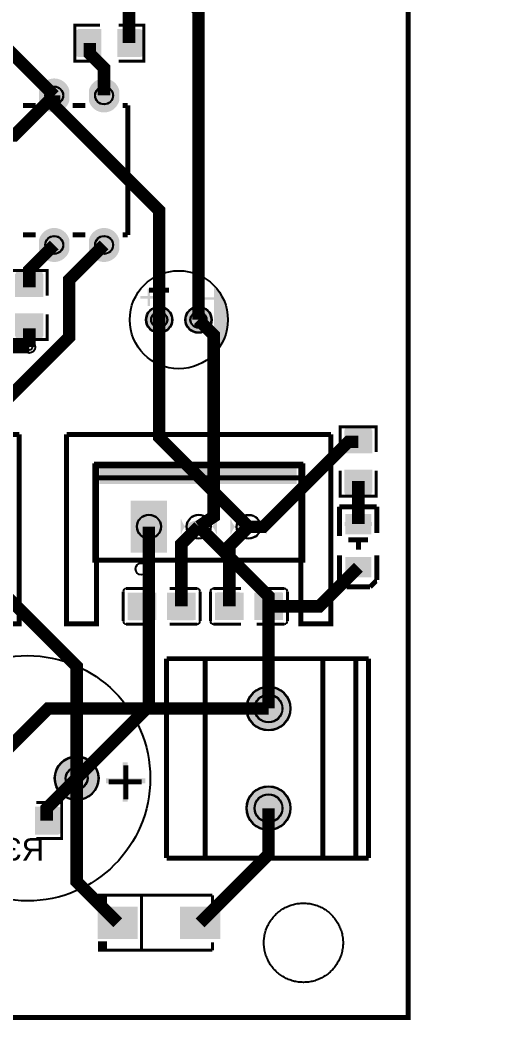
# Model space of a CAD drawing. Extents: x 165 to 5832, y -705 to 3005.
# Drawn here: x 4881 to 5832, y -705 to 1301 of the extents above; entities that cross this region are included whole.
import ezdxf

# ---------------------------------------------------------------- set-up
doc = ezdxf.new("R2010")
doc.units = 9
for name, color, linetype, true_color in [('BoardOutLine', 7, 'Continuous', 0xff00ff), ('BottomLayer', 7, 'Continuous', 0x0000ff), ('BottomPasteMaskLayer', 7, 'Continuous', 0x800000), ('BottomSilkLayer', 7, 'Continuous', 0x66cc33), ('BottomSolderMaskLayer', 7, 'Continuous', 0xaa00ff), ('Document', 7, 'Continuous', 0xffffff), ('Hole', 7, 'Continuous', 0x222222), ('Multi-Layer', 7, 'Continuous', 0xc0c0c0), ('TopLayer', 7, 'Continuous', 0xff0000), ('TopPasteMaskLayer', 7, 'Continuous', 0x808080), ('TopSilkLayer', 7, 'Continuous', 0xffcc00), ('TopSolderMaskLayer', 7, 'Continuous', 0x800080)]:
    doc.layers.add(name, color=color, linetype=linetype, true_color=true_color)
doc.styles.get("Standard").update_dxf_attribs({"font": 'arial.ttf'})

msp = doc.modelspace()

# ---------------------------------------------------------------- hatches: boundary and pattern name
at = {"layer": 'BottomLayer'}
msp.add_hatch(color=256, dxfattribs=at).paths.add_polyline_path([(4912.707999999999, -332.10599999999977), (4912.707999999999, -277.89400000000023), (4957.295999999995, -277.89400000000023), (4957.295999999995, -332.10599999999977)])
at = {"layer": 'BottomPasteMaskLayer'}
msp.add_hatch(color=256, dxfattribs=at).paths.add_polyline_path([(4962.560000000005, -330.1970000000001), (4962.560000000005, -279.80399999999645), (4960.591, -277.8349999999991), (4915.315000000002, -277.8349999999991), (4913.347000000002, -279.80399999999645), (4913.149000000005, -295.9470000000001), (4930.8659999999945, -295.9470000000001), (4930.8659999999945, -313.66300000000047), (4913.542999999998, -313.66300000000047), (4913.347000000002, -330.1970000000001), (4915.315000000002, -332.1660000000047), (4960.591, -332.1660000000047)])
at = {"layer": 'BottomSolderMaskLayer'}
for points in [[(4980.5275, 1139.8241666666618, -0.7853981633974483), (4919.4725, 1139.8241666666618), (4919.4725, 1160.1758333333382, -0.7853981633974483), (4980.5275, 1160.1758333333382)], [(5080.5275, 1139.8241666666618, -0.7853981633974483), (5019.4725, 1139.8241666666618), (5019.4725, 1160.1758333333382, -0.7853981633974483), (5080.5275, 1160.1758333333382)], [(4980.5275, 839.8241666666618, -0.7853981633974483), (4919.4725, 839.8241666666618), (4919.4725, 860.1758333333382, -0.7853981633974483), (4980.5275, 860.1758333333382)], [(5080.5275, 839.8241666666618, -0.7853981633974483), (5019.4725, 839.8241666666618), (5019.4725, 860.1758333333382, -0.7853981633974483), (5080.5275, 860.1758333333382)], [(5134.039500000004, 700, 1), (5187.220500000005, 700, 1)], [(5212.779499999995, 700, 1), (5265.960499999996, 700, 1)], [(5103.5669999999955, 337.18099999999686), (5176.4330000000045, 337.18099999999686), (5176.4330000000045, 232.81900000000314), (5103.5669999999955, 232.81900000000314)], [(5276.433, 301.0556923076947, -0.7853981633974483), (5203.567, 301.0556923076947), (5203.567, 268.9443076923053, -0.7853981633974483), (5276.433, 268.9443076923053)], [(5376.443000000002, 300.665692307688, -0.7853981633974483), (5303.577000000002, 300.665692307688), (5303.577000000002, 268.5543076923059, -0.7853981633974483), (5376.443000000002, 268.5543076923059)], [(5335.693, -80, 1), (5424.307, -80, 1)], [(4950.7085, -220, 1), (5039.2915, -220, 1)], [(5335.693, -280, 1), (5424.307, -280, 1)], [(4911.708089710235, -333.1059815542394), (4911.708089710235, -276.8940184457606), (4958.296089710231, -276.8940184457606), (4958.296089710231, -333.1059815542394)]]:
    msp.add_hatch(color=256, dxfattribs=at).paths.add_polyline_path(points)
at = {"layer": 'Document'}
for points in [[(5137.498999999996, 727.5), (5137.498999999996, 762.5), (5142.498999999996, 762.5), (5142.5, 727.5)], [(5122.498999999996, 747.5), (5157.498999999996, 747.5), (5157.498999999996, 742.5), (5122.498999999996, 742.5)], [(5240, 745), (5275, 745), (5275, 740), (5240, 740)], [(5040.790999999997, 403.3090000000011), (5040.790999999997, 370.23799999999756), (5436.459000000003, 370.23799999999756), (5436.459000000003, 403.3090000000011)], [(5563.741000000002, 271.6820000000007), (5563.741000000002, 311.05199999999604), (5557.835999999996, 311.05199999999604), (5557.835999999996, 271.6820000000007)], [(5532.474000000002, 286.0659999999989), (5532.474000000002, 293.93999999999505), (5587.592000000004, 293.93999999999505), (5587.592000000004, 286.0659999999989)], [(5560.031999999999, 183.7039999999979), (5560.031999999999, 223.07400000000052), (5554.127, 223.07400000000052), (5554.127, 183.7039999999979)], [(5097.053999999996, -188.05999999999767), (5097.053999999996, -266.79999999999563), (5087.210999999996, -266.79999999999563), (5087.210999999996, -188.05999999999767)], [(5132.799999999996, -229.84300000000076), (5054.059999999998, -229.84300000000076), (5054.059999999998, -220), (5132.799999999996, -220)], [(5244.769, -536.0829999999987), (5244.769, -483.9170000000013), (5236.944000000003, -483.9170000000013), (5236.944000000003, -536.0829999999987)], [(5063.493999999999, -513.9119999999966), (5063.493999999999, -506.0880000000034), (5094.792999999998, -506.0880000000034), (5094.792999999998, -513.9119999999966)], [(5256.506000000001, -513.9119999999966), (5256.506000000001, -506.0880000000034), (5225.207000000002, -506.0880000000034), (5225.207000000002, -513.9119999999966)]]:
    msp.add_hatch(color=256, dxfattribs=at).paths.add_polyline_path(points)
at = {"layer": 'Multi-Layer'}
for points in [[(4979.5275, 1140.157499999994, -0.7853981633974483), (4920.4725, 1140.157499999994), (4920.4725, 1159.842500000006, -0.7853981633974483), (4979.5275, 1159.842500000006)], [(5079.5275, 1140.157499999994, -0.7853981633974483), (5020.4725, 1140.157499999994), (5020.4725, 1159.842500000006, -0.7853981633974483), (5079.5275, 1159.842500000006)], [(4979.5275, 840.1574999999939, -0.7853981633974483), (4920.4725, 840.1574999999939), (4920.4725, 859.8425000000061, -0.7853981633974483), (4979.5275, 859.8425000000061)], [(5079.5275, 840.1574999999939, -0.7853981633974483), (5020.4725, 840.1574999999939), (5020.4725, 859.8425000000061, -0.7853981633974483), (5079.5275, 859.8425000000061)], [(5135.039500000004, 700, 1), (5186.220500000005, 700, 1)], [(5213.779499999995, 700, 1), (5264.960499999996, 700, 1)], [(5104.5669999999955, 336.18100000000413), (5175.4330000000045, 336.18100000000413), (5175.4330000000045, 233.81899999999587), (5104.5669999999955, 233.81899999999587)], [(5275.433, 300.7479999999996, -0.7853981633974483), (5204.567, 300.7479999999996), (5204.567, 269.2520000000004, -0.7853981633974483), (5275.433, 269.2520000000004)], [(5375.443000000002, 300.3579999999929, -0.7853981633974483), (5304.577000000002, 300.3579999999929), (5304.577000000002, 268.862000000001, -0.7853981633974483), (5375.443000000002, 268.862000000001)], [(5336.693, -80, 1), (5423.307, -80, 1)], [(4951.693, -220, 1), (5038.307, -220, 1)], [(5336.693, -280, 1), (5423.307, -280, 1)]]:
    msp.add_hatch(color=256, dxfattribs=at).paths.add_polyline_path(points)
at = {"layer": 'TopLayer'}
for points in [[(5043.551999999996, 1227.8940000000002), (5043.551999999996, 1282.1059999999998), (4998.963999999993, 1282.1059999999998), (4998.963999999993, 1227.8940000000002)], [(5077.707999999999, 1227.8940000000002), (5077.707999999999, 1282.1059999999998), (5122.295999999995, 1282.1059999999998), (5122.295999999995, 1227.8940000000002)], [(4927.106, 746.4480000000003), (4872.894, 746.4480000000003), (4872.894, 791.0360000000001), (4927.106, 791.0360000000001)], [(4927.106, 712.2920000000013), (4872.894, 712.2920000000013), (4872.894, 667.7039999999979), (4927.106, 667.7039999999979)], [(5587.106, 432.7079999999987), (5532.894, 432.7079999999987), (5532.894, 477.2960000000021), (5587.106, 477.2960000000021)], [(5587.106, 398.55199999999604), (5532.894, 398.55199999999604), (5532.894, 353.96399999999994), (5587.106, 353.96399999999994)], [(5584.633999999998, 309.6889999999985), (5584.633999999998, 270.31900000000314), (5535.421999999999, 270.31900000000314), (5535.421999999999, 309.6889999999985)], [(5584.633999999998, 223.06900000000314), (5584.633999999998, 183.69900000000052), (5535.421999999999, 183.69900000000052), (5535.421999999999, 223.06900000000314)], [(5154.014999999999, 151.5749999999971), (5154.014999999999, 98.42500000000291), (5098.502999999997, 98.42500000000291), (5098.502999999997, 151.5749999999971)], [(5177.245000000003, 151.5749999999971), (5177.245000000003, 98.42500000000291), (5232.756999999998, 98.42500000000291), (5232.756999999998, 151.5749999999971)], [(5329.014999999999, 98.42500000000291), (5329.014999999999, 151.5749999999971), (5273.502999999997, 151.5749999999971), (5273.502999999997, 98.42500000000291)], [(5352.245000000003, 98.42500000000291), (5352.245000000003, 151.5749999999971), (5407.756999999998, 151.5749999999971), (5407.756999999998, 98.42500000000291)], [(5116.692999999999, -541.359000000004), (5037.952999999994, -541.359000000004), (5037.952999999994, -478.6419999999998), (5116.692999999999, -478.6419999999998)], [(5282.047000000006, -541.359000000004), (5203.307000000001, -541.359000000004), (5203.307000000001, -478.6419999999998), (5282.047000000006, -478.6419999999998)]]:
    msp.add_hatch(color=256, dxfattribs=at).paths.add_polyline_path(points)
at = {"layer": 'TopPasteMaskLayer'}
for points in [[(4993.699999999997, 1229.8029999999999), (4993.699999999997, 1280.196), (4995.668999999994, 1282.1650000000009), (5040.945, 1282.1650000000009), (5042.9130000000005, 1280.196), (5043.110999999997, 1264.0529999999999), (5025.394, 1264.0529999999999), (5025.394, 1246.3369999999995), (5042.717000000004, 1246.3369999999995), (5042.9130000000005, 1229.8029999999999), (5040.945, 1227.833999999999), (4995.668999999994, 1227.833999999999)], [(5078.346000000005, 1229.8029999999999), (5078.347000000002, 1246.3369999999995), (5095.8659999999945, 1246.3369999999995), (5095.8659999999945, 1264.0529999999999), (5078.544000000002, 1264.0529999999999), (5078.346000000005, 1280.196), (5080.315000000002, 1282.1650000000009), (5125.590000000004, 1282.1650000000009), (5127.559000000001, 1280.196), (5127.559000000001, 1229.8029999999999), (5125.590000000004, 1227.833999999999), (5080.315000000002, 1227.833999999999)], [(4925.197, 747.0859999999993), (4908.6630000000005, 747.0869999999995), (4908.6630000000005, 764.6059999999998), (4890.947, 764.6059999999998), (4890.947, 747.2839999999997), (4874.804000000004, 747.0859999999993), (4872.834999999992, 749.0550000000003), (4872.834999999992, 794.3300000000017), (4874.804000000004, 796.2989999999991), (4925.197, 796.2989999999991), (4927.165999999997, 794.3300000000017), (4927.165999999997, 749.0550000000003)], [(4925.197, 662.4400000000023), (4874.804000000004, 662.4400000000023), (4872.834999999992, 664.4089999999997), (4872.834999999992, 709.6849999999977), (4874.804000000004, 711.6530000000021), (4890.947, 711.8510000000024), (4890.947, 694.1339999999982), (4908.6630000000005, 694.1339999999982), (4908.6630000000005, 711.4570000000022), (4925.197, 711.6530000000021), (4927.165999999997, 709.6849999999977), (4927.165999999997, 664.4089999999997)], [(5585.197, 433.346000000005), (5568.6630000000005, 433.3470000000016), (5568.6630000000005, 450.8660000000018), (5550.947, 450.8660000000018), (5550.947, 433.5440000000017), (5534.804000000004, 433.346000000005), (5532.834999999992, 435.3150000000023), (5532.834999999992, 480.5900000000038), (5534.804000000004, 482.5590000000011), (5585.197, 482.5590000000011), (5587.165999999997, 480.5900000000038), (5587.165999999997, 435.3150000000023)], [(5585.197, 348.6999999999971), (5534.804000000004, 348.6999999999971), (5532.834999999992, 350.6689999999944), (5532.834999999992, 395.9449999999997), (5534.804000000004, 397.91300000000047), (5550.947, 398.11099999999715), (5550.947, 380.39400000000023), (5568.6630000000005, 380.39400000000023), (5568.6630000000005, 397.7169999999969), (5585.197, 397.91300000000047), (5587.165999999997, 395.9449999999997), (5587.165999999997, 350.6689999999944)], [(5584.633999999998, 309.6889999999985), (5584.633999999998, 270.31900000000314), (5535.421999999999, 270.31900000000314), (5535.421999999999, 309.6889999999985)], [(5584.633999999998, 223.06900000000314), (5584.633999999998, 183.69900000000052), (5535.421999999999, 183.69900000000052), (5535.421999999999, 223.06900000000314)], [(5146.93, 149.4079999999958), (5146.929000000004, 132.87400000000343), (5129.409999999996, 132.87400000000343), (5129.409999999996, 115.15800000000309), (5146.732000000004, 115.15800000000309), (5146.93, 99.01499999999942), (5144.961000000003, 97.0460000000021), (5099.6860000000015, 97.0460000000021), (5097.717000000004, 99.01499999999942), (5097.717000000004, 149.4079999999958), (5099.6860000000015, 151.3770000000004), (5144.961000000003, 151.3770000000004)], [(5231.575999999994, 149.4079999999958), (5231.575999999994, 99.01499999999942), (5229.606999999996, 97.0460000000021), (5184.331000000006, 97.0460000000021), (5182.362999999998, 99.01499999999942), (5182.165000000008, 115.15800000000309), (5199.881999999998, 115.15800000000309), (5199.881999999998, 132.87400000000343), (5182.559000000001, 132.87400000000343), (5182.362999999998, 149.4079999999958), (5184.331000000006, 151.3770000000004), (5229.606999999996, 151.3770000000004)], [(5274.683999999994, 100.59200000000419), (5274.683999999994, 150.98500000000058), (5276.652999999998, 152.9539999999979), (5321.929000000004, 152.9539999999979), (5323.896999999997, 150.98500000000058), (5324.095000000001, 134.84199999999691), (5306.378000000004, 134.84199999999691), (5306.378000000004, 117.12599999999657), (5323.701000000001, 117.12599999999657), (5323.896999999997, 100.59200000000419), (5321.929000000004, 98.62299999999959), (5276.652999999998, 98.62299999999959)], [(5359.330000000002, 100.59200000000419), (5359.331000000006, 117.12599999999657), (5376.850000000006, 117.12599999999657), (5376.850000000006, 134.84199999999691), (5359.527999999998, 134.84199999999691), (5359.330000000002, 150.98500000000058), (5361.298999999999, 152.9539999999979), (5406.5740000000005, 152.9539999999979), (5408.542999999998, 150.98500000000058), (5408.542999999998, 100.59200000000419), (5406.5740000000005, 98.62299999999959), (5361.298999999999, 98.62299999999959)], [(5116.692999999999, -541.359000000004), (5037.952999999994, -541.359000000004), (5037.952999999994, -478.6419999999998), (5116.692999999999, -478.6419999999998)], [(5282.047000000006, -541.359000000004), (5203.307000000001, -541.359000000004), (5203.307000000001, -478.6419999999998), (5282.047000000006, -478.6419999999998)]]:
    msp.add_hatch(color=256, dxfattribs=at).paths.add_polyline_path(points)
at = {"layer": 'TopSilkLayer'}
for points in [[(5270.630000000005, 765), (5272.547489725948, 763.1122213476738), (5274.407623420855, 761.1679019998373), (5276.20873463645, 759.1687838246471), (5277.949209801227, 757.1166577831755), (5279.627489666062, 755.0133623249567), (5281.242070701082, 752.8607817409465), (5282.79150644262, 750.660844475442), (5284.27440878909, 748.4155213984377), (5285.689449244535, 746.1268240399513), (5287.03536010885, 743.7968027879833), (5288.310935613394, 741.4275450515779), (5289.515033001262, 739.0211733907927), (5290.646573551065, 736.579843615149), (5291.704543543296, 734.10574285228), (5292.687995168519, 731.6010875885477), (5293.596047376472, 729.06812168334), (5294.427886665377, 726.5091143588652), (5295.182767810795, 723.9263581671948), (5295.860014533144, 721.3221669364393), (5296.459020103655, 718.6988736978165), (5296.979247887895, 716.0588285955891), (5297.420231826502, 713.4043967815851), (5297.781576852765, 710.7379562963542), (5298.0629592464975, 708.0618959386993), (5298.264126924114, 705.3786131256529), (5298.384899664394, 702.6905117446622), (5298.425169270013, 700), (5298.384899664394, 697.3094882553378), (5298.264126924114, 694.6213868743471), (5298.0629592464975, 691.9381040613007), (5297.781576852765, 689.2620437036458), (5297.420231826502, 686.5956032184149), (5296.979247887895, 683.9411714044109), (5296.459020103655, 681.3011263021835), (5295.860014533144, 678.6778330635607), (5295.182767810795, 676.0736418328052), (5294.427886665377, 673.4908856411348), (5293.596047376472, 670.93187831666), (5292.687995168519, 668.3989124114523), (5291.704543543296, 665.89425714772), (5290.646573551065, 663.420156384851), (5289.515033001262, 660.9788266092073), (5288.310935613394, 658.5724549484221), (5287.03536010885, 656.2031972120167), (5285.689449244535, 653.8731759600487), (5284.27440878909, 651.5844786015623), (5282.79150644262, 649.339155524558), (5281.242070701082, 647.1392182590535), (5279.627489666062, 644.9866376750433), (5277.949209801227, 642.8833422168245), (5276.20873463645, 640.8312161753529), (5274.407623420855, 638.8320980001627), (5272.547489725948, 636.8877786523262), (5270.630000000005, 635)], [(5055.668999999994, -451.8349999999991), (5055.668999999994, -472.6419999999998), (5037.668999999994, -472.6419999999998), (5037.668999999994, -451.8349999999991)], [(5055.668999999994, -568.1650000000009), (5055.668999999994, -547.3580000000002), (5037.668999999994, -547.3580000000002), (5037.668999999994, -568.1650000000009)]]:
    msp.add_hatch(color=256, dxfattribs=at).paths.add_polyline_path(points)
at = {"layer": 'TopSolderMaskLayer'}
for points in [[(5044.551910289767, 1226.8940184457606), (5044.551910289767, 1283.1059815542394), (4997.963910289764, 1283.1059815542394), (4997.963910289764, 1226.8940184457606)], [(5076.708089710235, 1226.8940184457606), (5076.708089710235, 1283.1059815542394), (5123.296089710231, 1283.1059815542394), (5123.296089710231, 1226.8940184457606)], [(4980.5275, 1139.8241666666618, -0.7853981633974483), (4919.4725, 1139.8241666666618), (4919.4725, 1160.1758333333382, -0.7853981633974483), (4980.5275, 1160.1758333333382)], [(5080.5275, 1139.8241666666618, -0.7853981633974483), (5019.4725, 1139.8241666666618), (5019.4725, 1160.1758333333382, -0.7853981633974483), (5080.5275, 1160.1758333333382)], [(4980.5275, 839.8241666666618, -0.7853981633974483), (4919.4725, 839.8241666666618), (4919.4725, 860.1758333333382, -0.7853981633974483), (4980.5275, 860.1758333333382)], [(5080.5275, 839.8241666666618, -0.7853981633974483), (5019.4725, 839.8241666666618), (5019.4725, 860.1758333333382, -0.7853981633974483), (5080.5275, 860.1758333333382)], [(4928.321842827674, 745.6256142253696), (4871.678157172326, 745.6256142253696), (4871.678157172326, 791.85853334071), (4928.321842827674, 791.85853334071)], [(5134.039500000004, 700, 1), (5187.220500000005, 700, 1)], [(5212.779499999995, 700, 1), (5265.960499999996, 700, 1)], [(4928.321842827674, 713.1143857746356), (4871.678157172326, 713.1143857746356), (4871.678157172326, 666.881466659288), (4928.321842827674, 666.881466659288)], [(5588.321842827674, 431.8856142253644), (5531.678157172326, 431.8856142253644), (5531.678157172326, 478.118533340712), (5588.321842827674, 478.118533340712)], [(5588.321842827674, 399.37438577463035), (5531.678157172326, 399.37438577463035), (5531.678157172326, 353.14146665929), (5588.321842827674, 353.14146665929)], [(5103.5669999999955, 337.18099999999686), (5176.4330000000045, 337.18099999999686), (5176.4330000000045, 232.81900000000314), (5103.5669999999955, 232.81900000000314)], [(5276.433, 301.0556923076947, -0.7853981633974483), (5203.567, 301.0556923076947), (5203.567, 268.9443076923053, -0.7853981633974483), (5276.433, 268.9443076923053)], [(5585.883885699768, 310.4891544307393), (5585.883885699768, 269.51917068660987), (5534.171911099824, 269.51917068660987), (5534.171911099824, 310.4891544307393)], [(5376.443000000002, 300.665692307688, -0.7853981633974483), (5303.577000000002, 300.665692307688), (5303.577000000002, 268.5543076923059, -0.7853981633974483), (5376.443000000002, 268.5543076923059)], [(5585.883885699768, 223.86915443073667), (5585.883885699768, 182.89917068660725), (5534.171911099824, 182.89917068660725), (5534.171911099824, 223.86915443073667)], [(5155.0149639717565, 152.5749999999971), (5155.0149639717565, 97.42500000000291), (5097.502963971754, 97.42500000000291), (5097.502963971754, 152.5749999999971)], [(5176.245036028253, 152.5749999999971), (5176.245036028253, 97.42500000000291), (5233.757036028248, 97.42500000000291), (5233.757036028248, 152.5749999999971)], [(5330.0149639717565, 97.42500000000291), (5330.0149639717565, 152.5749999999971), (5272.502963971754, 152.5749999999971), (5272.502963971754, 97.42500000000291)], [(5351.245036028253, 97.42500000000291), (5351.245036028253, 152.5749999999971), (5408.757036028248, 152.5749999999971), (5408.757036028248, 97.42500000000291)], [(5335.693, -80, 1), (5424.307, -80, 1)], [(4950.7085, -220, 1), (5039.2915, -220, 1)], [(5335.693, -280, 1), (5424.307, -280, 1)], [(5117.69307620015, -542.3590159446467), (5036.953076200152, -542.3590159446467), (5036.953076200152, -477.6420159446425), (5117.69307620015, -477.6420159446425)], [(5283.046923799848, -542.3590159446467), (5202.30692379985, -542.3590159446467), (5202.30692379985, -477.6420159446425), (5283.046923799848, -477.6420159446425)]]:
    msp.add_hatch(color=256, dxfattribs=at).paths.add_polyline_path(points)

# ---------------------------------------------------------------- linework, layer by layer
at = {"layer": 'BoardOutLine', "const_width": 10}
msp.add_lwpolyline([(170, 2687.0999999999985), (170, 2995), (5660, 2995), (5660, -700), (170, -700), (170, 2687.0999999999985)], close=True, dxfattribs=at)
at = {"layer": 'BottomLayer', "const_width": 25}
for points in [[(5239.399999999994, 700), (5239.399999999994, 1320.5999999999985), (5150, 1410), (990, 1410), (935, 1355)], [(5240, 285), (5240, 285), (5270, 305), (5270, 669.4000000000015), (5239.399999999994, 700)], [(4300, 640), (4305, 645), (4900, 645)], [(5240, 285), (5380, 145), (5380, -80)], [(5380, -80), (4938.149999999994, -80), (4798.149999999994, -220)], [(4995, -220), (4935, -280), (4935, -305)]]:
    msp.add_lwpolyline(points, dxfattribs=at)
at = {"layer": 'BottomSilkLayer', "const_width": 6}
msp.add_lwpolyline([(4914.377999999997, -341.10599999999977), (4964.966, -341.10599999999977), (4964.966, -268.89400000000023), (4914.377999999997, -268.89400000000023)], dxfattribs=at)
at = {"layer": 'BottomSolderMaskLayer'}
for centre, radius in [((4950, 1150), 18.1670127000254), ((5050, 1150), 18.1670127000254), ((4950, 850), 18.1670127000254), ((5050, 850), 18.1670127000254), ((5160.630000000005, 700), 26.590500000000002), ((5239.369999999995, 700), 26.590500000000002), ((5160.630000000005, 700), 16.363384615384614), ((5239.369999999995, 700), 16.363384615384614), ((5140, 285), 24.288666666666668), ((5240, 285), 24.288666666666668), ((5340, 284.60599999999977), 24.288666666666668), ((5380, -80), 44.307), ((5380, -80.00500000000466), 28.195363636363634), ((4995, -220), 44.2915), ((4995, -220.00500000000466), 22.14626136652273), ((5380, -280), 44.307), ((5380, -280.00500000000466), 28.195363636363634)]:
    msp.add_circle(centre, radius, dxfattribs=at)
at = {"layer": 'Document'}
msp.add_circle((5125, 200), 11.81, dxfattribs=at)
at = {"layer": 'Hole'}
msp.add_circle((4900, 645), 6, dxfattribs=at)
at = {"layer": 'Multi-Layer'}
msp.add_lwpolyline([(5370.568999999996, -550), (5370.60980984717, -547.4541431934776), (5370.732197453835, -544.9109024269346), (5370.936037058447, -542.3728910521531), (5371.221119202019, -539.8427170474024), (5371.5871509433855, -537.3229803374998), (5372.033756160199, -534.8162701222536), (5372.5604759353955, -532.3251622158496), (5373.166769028801, -529.8522164000678), (5373.852012433286, -527.3999737938939), (5374.615502014938, -524.970954242388), (5375.456453236584, -522.5676537273175), (5376.374001964003, -520.192541802433), (5377.367205353847, -517.8480590557883), (5378.435042822501, -515.5366146018932), (5379.576417094788, -513.2605836061703), (5380.7901553314805, -511.0223048443295), (5382.0750103344835, -508.8240782990906), (5383.4296618284425, -506.6681627968428), (5384.852717817354, -504.55677368649776), (5386.342716015024, -502.4920805630827), (5387.898125347565, -500.4762050383579), (5389.517347526737, -498.5112185606995), (5391.198718692307, -496.5991402865475), (5392.940511121735, -494.7419350055643), (5394.740935005568, -492.9415111217386), (5396.598140286544, -491.1997186923036), (5398.510218560696, -489.5183475267404), (5400.475205038354, -487.8991253475615), (5402.491080563079, -486.3437160150279), (5404.555773686487, -484.85371781736467), (5406.667162796839, -483.43066182843904), (5408.823078299094, -482.07601033448736), (5411.021304844326, -480.79115533147706), (5413.259583606166, -479.5774170947916), (5415.535614601889, -478.4360428225118), (5417.8470590557845, -477.3682053538505), (5420.191541802422, -476.37500196399924), (5422.566653727306, -475.45745323658775), (5424.969954242377, -474.61650201494194), (5427.398973793897, -473.8530124332974), (5429.851216400064, -473.1677690288125), (5432.324162215846, -472.5614759353921), (5434.8152701222425, -472.0347561601957), (5437.321980337496, -471.58815094338934), (5439.841717047391, -471.22211920201516), (5442.371891052157, -470.9370370584438), (5444.9099024269235, -470.73319745383924), (5447.453143193481, -470.6108098471741), (5449.998999999996, -470.5699999999997), (5452.5448568065185, -470.6108098471741), (5455.0880975730615, -470.73319745383924), (5457.626108947843, -470.9370370584438), (5460.156282952594, -471.22211920201516), (5462.676019662496, -471.58815094338934), (5465.18272987775, -472.0347561601957), (5467.673837784154, -472.5614759353921), (5470.146783599928, -473.1677690288125), (5472.599026206095, -473.8530124332974), (5475.0280457576155, -474.61650201494194), (5477.431346272679, -475.45745323658775), (5479.806458197563, -476.37500196399924), (5482.150940944208, -477.3682053538505), (5484.46238539811, -478.4360428225118), (5486.738416393826, -479.5774170947916), (5488.976695155667, -480.79115533147706), (5491.1749217009055, -482.0760103344801), (5493.330837203146, -483.43066182843904), (5495.442226313498, -484.85371781736467), (5497.506919436921, -486.3437160150279), (5499.522794961638, -487.8991253475615), (5501.487781439297, -489.5183475267404), (5503.399859713456, -491.1997186923036), (5505.257064994432, -492.9415111217386), (5507.057488878265, -494.7419350055643), (5508.799281307693, -496.5991402865475), (5510.480652473263, -498.5112185606995), (5512.099874652427, -500.4762050383579), (5513.6552839849755, -502.4920805630827), (5515.145282182639, -504.55677368649776), (5516.568338171557, -506.6681627968428), (5517.922989665516, -508.8240782990906), (5519.207844668519, -511.0223048443295), (5520.421582905212, -513.2605836061703), (5521.562957177484, -515.5366146018932), (5522.630794646146, -517.8480590557883), (5523.62399803599, -520.192541802433), (5524.541546763416, -522.5676537273175), (5525.382497985054, -524.9709542423807), (5526.145987566706, -527.3999737938939), (5526.831230971191, -529.8522164000678), (5527.437524064597, -532.3251622158496), (5527.9642438398005, -534.8162701222536), (5528.410849056607, -537.3229803374998), (5528.776880797974, -539.8427170474024), (5529.061962941552, -542.3728910521531), (5529.265802546157, -544.9109024269346), (5529.388190152822, -547.4541431934776), (5529.429000000004, -550), (5529.388190152822, -552.5458568065224), (5529.265802546157, -555.0890975730654), (5529.061962941552, -557.6271089478469), (5528.776880797974, -560.1572829525976), (5528.410849056607, -562.6770196625002), (5527.9642438398005, -565.1837298777464), (5527.437524064597, -567.6748377841504), (5526.831230971191, -570.1477835999322), (5526.145987566706, -572.6000262061061), (5525.382497985054, -575.029045757612), (5524.541546763416, -577.4323462726825), (5523.62399803599, -579.807458197567), (5522.630794646146, -582.1519409442117), (5521.562957177492, -584.4633853981068), (5520.421582905212, -586.7394163938297), (5519.207844668519, -588.9776951556705), (5517.922989665516, -591.1759217009094), (5516.568338171557, -593.3318372031572), (5515.145282182639, -595.4432263135022), (5513.6552839849755, -597.5079194369173), (5512.099874652427, -599.5237949616421), (5510.480652473263, -601.4887814393005), (5508.799281307693, -603.4008597134525), (5507.057488878265, -605.2580649944357), (5505.257064994432, -607.0584888782614), (5503.399859713456, -608.8002813076964), (5501.487781439297, -610.4816524732596), (5499.522794961638, -612.1008746524385), (5497.506919436921, -613.6562839849721), (5495.442226313506, -615.1462821826353), (5493.330837203161, -616.569338171561), (5491.1749217009055, -617.9239896655126), (5488.976695155667, -619.2088446685229), (5486.738416393826, -620.4225829052084), (5484.46238539811, -621.5639571774882), (5482.150940944208, -622.6317946461495), (5479.806458197563, -623.6249980360008), (5477.431346272679, -624.5425467634122), (5475.0280457576155, -625.383497985058), (5472.599026206095, -626.1469875667026), (5470.146783599928, -626.8322309711875), (5467.673837784154, -627.4385240646079), (5465.18272987775, -627.9652438398043), (5462.676019662504, -628.4118490566107), (5460.156282952601, -628.7778807979848), (5457.626108947843, -629.0629629415562), (5455.0880975730615, -629.2668025461608), (5452.5448568065185, -629.3891901528259), (5449.998999999996, -629.4300000000003), (5447.453143193481, -629.3891901528259), (5444.9099024269235, -629.2668025461608), (5442.371891052157, -629.0629629415562), (5439.841717047391, -628.7778807979848), (5437.321980337496, -628.4118490566107), (5434.8152701222425, -627.9652438398043), (5432.324162215846, -627.4385240646079), (5429.851216400064, -626.8322309711875), (5427.398973793897, -626.1469875667026), (5424.969954242377, -625.383497985058), (5422.566653727306, -624.5425467634122), (5420.191541802429, -623.6249980360008), (5417.8470590557845, -622.6317946461495), (5415.535614601889, -621.5639571774882), (5413.259583606166, -620.4225829052084), (5411.021304844326, -619.2088446685229), (5408.823078299094, -617.9239896655126), (5406.667162796839, -616.569338171561), (5404.555773686487, -615.1462821826353), (5402.491080563079, -613.6562839849721), (5400.475205038354, -612.1008746524385), (5398.510218560696, -610.4816524732596), (5396.598140286544, -608.8002813076964), (5394.740935005568, -607.0584888782614), (5392.940511121735, -605.2580649944357), (5391.198718692307, -603.4008597134525), (5389.517347526737, -601.4887814393005), (5387.898125347565, -599.5237949616421), (5386.342716015024, -597.5079194369173), (5384.852717817354, -595.4432263135022), (5383.4296618284425, -593.3318372031572), (5382.0750103344835, -591.1759217009094), (5380.7901553314805, -588.9776951556705), (5379.576417094788, -586.7394163938297), (5378.435042822501, -584.4633853981068), (5377.367205353847, -582.1519409442117), (5376.374001964003, -579.807458197567), (5375.456453236584, -577.4323462726825), (5374.615502014938, -575.029045757612), (5373.852012433286, -572.6000262061061), (5373.166769028801, -570.1477835999322), (5372.5604759353955, -567.6748377841504), (5372.033756160199, -565.1837298777464), (5371.5871509433855, -562.6770196625002), (5371.221119202019, -560.1572829525976), (5370.936037058447, -557.6271089478469), (5370.732197453835, -555.0890975730654), (5370.60980984717, -552.5458568065224), (5370.568999999996, -550)], close=True, dxfattribs=at)
for centre, radius in [((4950, 1150), 17.717), ((5050, 1150), 17.717), ((4950, 850), 17.717), ((5050, 850), 17.717), ((5160.630000000005, 700), 25.5905), ((5239.369999999995, 700), 25.5905), ((5160.630000000005, 700), 15.748), ((5239.369999999995, 700), 15.748), ((4900, 645), 12), ((5140, 285), 23.622), ((5240, 285), 23.622), ((5340, 284.60599999999977), 23.622), ((5380, -80), 43.307), ((5380, -80.00500000000466), 27.559), ((4995, -220), 43.307), ((4995, -220.00500000000466), 21.654), ((5380, -280), 43.307), ((5380, -280.00500000000466), 27.559)]:
    msp.add_circle(centre, radius, dxfattribs=at)
at = {"layer": 'TopLayer', "const_width": 25}
for points in [[(4950, 1150), (4850, 1250), (4850, 1650)], [(5100, 1255), (5100, 1350)], [(5021.300000000003, 1255), (5021.300000000003, 1233.699999999997), (5050, 1205), (5050, 1150)], [(4695, 1070), (4870, 1070), (4950, 1150)], [(5160.630000000005, 700), (5160.630000000005, 919.369999999999), (4950, 1130), (4950, 1150)], [(5050, 850), (4980, 780), (4980, 665), (4800, 485), (3525, 485), (3335, 675), (3335, 820)], [(4950, 850), (4900, 800), (4900, 765)], [(5340.010000000002, 284.6100000000006), (5160.630000000005, 463.98999999999796), (5160.630000000005, 639.369999999999), (5160.630000000005, 700)], [(4900, 682.9590000000026), (4900, 645)], [(5560, 455), (5540, 455), (5369.5999999999985, 284.59999999999854), (5340, 284.59999999999854)], [(5560, 376.3000000000029), (5560, 290)], [(4715.010000000002, 284.6100000000006), (4995, 4.620000000002619), (4995, -220)], [(4995, -220), (5140, -75), (5140, 285)], [(5240, 285), (5205, 250), (5205, 125)], [(5301.260000000002, 125), (5301.260000000002, 245.86000000000058), (5340.010000000002, 284.6100000000006)], [(5559.991999999998, 203.37599999999657), (5481.616000000002, 125), (5380, 125)], [(5380, 125), (5380, -80)], [(5077.32, -510), (4995, -427.6800000000003), (4995, -220)], [(5242.68, -510), (5380, -372.6800000000003), (5380, -280)]]:
    msp.add_lwpolyline(points, dxfattribs=at)
at = {"layer": 'TopSilkLayer'}
for points, const_width in [([(5041.881999999998, 1218.8940000000002), (4991.293999999994, 1218.8940000000002), (4991.293999999994, 1291.1059999999998), (5041.881999999998, 1291.1059999999998)], 6), ([(5079.377999999997, 1218.8940000000002), (5129.966, 1218.8940000000002), (5129.966, 1291.1059999999998), (5079.377999999997, 1291.1059999999998)], 6), ([(4887.243000000002, 1129.9220000000023), (4912.756999999998, 1129.9220000000023)], 10), ([(4987.243000000002, 1129.9220000000023), (5012.756999999998, 1129.9220000000023)], 10), ([(5087.243000000002, 1129.9220000000023), (5097.637999999999, 1129.9220000000023)], 10), ([(5097.637999999999, 870.0779999999977), (5097.637999999999, 1129.9209999999985)], 10), ([(4912.756999999998, 870.0779999999977), (4887.243000000002, 870.0779999999977)], 10), ([(5012.756999999998, 870.0779999999977), (4987.243000000002, 870.0779999999977)], 10), ([(5097.637999999999, 870.0779999999977), (5087.243000000002, 870.0779999999977)], 10), ([(4936.106, 748.1179999999986), (4936.106, 798.706000000002), (4863.894, 798.706000000002), (4863.894, 748.1179999999986)], 6), ([(5160.630000000005, 778.739999999998), (5160.630000000005, 738.739999999998)], 10), ([(5140.309999999998, 759.0500000000029), (5180.309999999998, 759.0500000000029)], 10), ([(4936.106, 710.6219999999994), (4936.106, 660.0339999999997), (4863.894, 660.0339999999997), (4863.894, 710.6219999999994)], 6), ([(5596.106, 434.37800000000425), (5596.106, 484.96600000000035), (5523.894, 484.96600000000035), (5523.894, 434.37800000000425)], 6), ([(4879.951000000001, 470), (4879.951000000001, 470), (4879.951000000001, 90), (4819.951000000001, 90), (4819.951000000001, 410), (4409.951000000001, 410), (4409.951000000001, 90), (4349.951000000001, 90), (4349.951000000001, 470), (4349.951000000001, 470)], 10), ([(4349.951000000001, 470), (4879.951000000001, 470)], 10), ([(5504.951000000001, 470), (5504.951000000001, 470), (5504.951000000001, 90), (5444.951000000001, 90), (5444.951000000001, 410), (5034.951000000001, 410), (5034.951000000001, 90), (4974.951000000001, 90), (4974.951000000001, 470), (4974.951000000001, 470)], 10), ([(4974.951000000001, 470), (5504.951000000001, 470)], 10), ([(5448.6600000000035, 383.0279999999984), (5031.3399999999965, 383.0279999999984)], 10), ([(5596.106, 396.8819999999978), (5596.106, 346.2939999999944), (5523.894, 346.2939999999944), (5523.894, 396.8819999999978)], 6), ([(5522.629999999997, 266.377999999997), (5522.236999999994, 324.6489999999976)], 10), ([(5522.236999999994, 324.6489999999976), (5597.040999999997, 324.6489999999976)], 10), ([(5597.039999999994, 271.8929999999964), (5597.039999999994, 324.6489999999976)], 10), ([(5540.347000000002, 258.5069999999978), (5579.717000000004, 258.5069999999978)], 10), ([(5560.231, 258.5069999999978), (5560.231, 238.82200000000012)], 10), ([(5522.629999999997, 227.00800000000163), (5522.629999999997, 177.7940000000017)], 10), ([(5597.434000000001, 227.00800000000163), (5597.434000000001, 177.7940000000017)], 10), ([(5522.629999999997, 177.7940000000017), (5522.632000000005, 177.7940000000017), (5536.409, 164.01699999999983)], 10), ([(5597.434000000001, 177.7940000000017), (5597.432000000001, 177.7940000000017), (5583.654999999999, 164.01699999999983)], 10), ([(5149.835000000006, 160.5749999999971), (5094.323000000004, 160.5749999999971)], 6), ([(5181.425000000003, 160.5749999999971), (5236.936999999998, 160.5749999999971)], 6), ([(5269.323000000004, 160.5749999999971), (5324.835000000006, 160.5749999999971)], 6), ([(5411.936999999998, 160.5749999999971), (5356.425000000003, 160.5749999999971)], 6), ([(5536.409, 164.01699999999983), (5583.654999999999, 164.01699999999983)], 10), ([(5088.323000000004, 154.5749999999971), (5088.323000000004, 95.42500000000291)], 6), ([(5242.937000000005, 154.5749999999971), (5242.937000000005, 95.42500000000291)], 6), ([(5263.323000000004, 95.42500000000291), (5263.323000000004, 154.5749999999971)], 6), ([(5417.937000000005, 95.42500000000291), (5417.937000000005, 154.5749999999971)], 6), ([(5094.323000000004, 89.42500000000291), (5149.835000000006, 89.42500000000291)], 6), ([(5236.936999999998, 89.42500000000291), (5181.425000000003, 89.42500000000291)], 6), ([(5324.835000000006, 89.42500000000291), (5269.323000000004, 89.42500000000291)], 6), ([(5356.425000000003, 89.42500000000291), (5411.936999999998, 89.42500000000291)], 6), ([(5175.276000000005, 19.994999999995343), (5580.789000000004, 19.994999999995343)], 10), ([(5175.276000000005, -380.00500000000466), (5175.276000000005, 19.994999999995343)], 10), ([(5253.008000000002, -380.00500000000466), (5253.008000000002, 19.994999999995343)], 10), ([(5489.008999999998, -380.00500000000466), (5489.008999999998, 19.994999999995343)], 10), ([(5555, -380.00500000000466), (5555, 19.994999999995343)], 10), ([(5580.789000000004, -380.00500000000466), (5580.789000000004, 19.994999999995343)], 10), ([(5093.580000000002, -194), (5093.580000000002, -262)], 10), ([(5059.5799999999945, -227), (5125.580000000002, -227)], 10), ([(5175.276000000005, -380.00500000000466), (5580.7880000000005, -380.00500000000466)], 10), ([(5052.668000000005, -454.83400000000256), (5267.331999999995, -454.83400000000256)], 6), ([(5125.103000000003, -454.83400000000256), (5125.103000000003, -565.1659999999974)], 6), ([(5267.331999999995, -454.83400000000256), (5267.331999999995, -470.6419999999998)], 6), ([(5267.331999999995, -565.1659999999974), (5267.331999999995, -549.3580000000002)], 6), ([(5052.668000000005, -565.1659999999974), (5267.331999999995, -565.1659999999974)], 6)]:
    msp.add_lwpolyline(points, dxfattribs=dict(at, const_width=const_width))
at = {"layer": 'TopSilkLayer', "const_width": 10}
msp.add_lwpolyline([(5031.298999999999, 406.61699999999837), (5448.701000000001, 406.61699999999837), (5448.701000000001, 217.71600000000035), (5031.298999999999, 217.71600000000035), (5031.298999999999, 406.4170000000013), (5031.298999999999, 406.61699999999837)], close=True, dxfattribs=at)
at = {"layer": 'TopSilkLayer'}
for centre, radius in [((5200, 700), 98.43), ((4896.580000000002, -220), 246.06)]:
    msp.add_circle(centre, radius, dxfattribs=at)
for centre, radius, start, end in [((5130.995999999999, 185.19715875191469), 7.874, 90, 90), ((5094.323000000004, 154.5749999999971), 6, 90, 179.99999999999133), ((5236.936999999998, 154.5749999999971), 6, 0, 90), ((5269.323000000004, 154.5749999999971), 6, 90, 180), ((5411.936999999998, 154.5749999999971), 6, 0, 90), ((5094.323000000004, 95.42500000000291), 6, 180, 270), ((5236.936999999998, 95.42500000000291), 6, 270, 0), ((5269.323000000004, 95.42500000000291), 6, 180.00000000000867, 270), ((5411.936999999998, 95.42500000000291), 6, 270, 359.9999999999913)]:
    msp.add_arc(centre, radius, start, end, dxfattribs=at)
at = {"layer": 'TopSolderMaskLayer'}
for centre, radius in [((4950, 1150), 18.1670127000254), ((5050, 1150), 18.1670127000254), ((4950, 850), 18.1670127000254), ((5050, 850), 18.1670127000254), ((5160.630000000005, 700), 26.590500000000002), ((5239.369999999995, 700), 26.590500000000002), ((5160.630000000005, 700), 16.363384615384614), ((5239.369999999995, 700), 16.363384615384614), ((5140, 285), 24.288666666666668), ((5240, 285), 24.288666666666668), ((5340, 284.60599999999977), 24.288666666666668), ((5380, -80), 44.307), ((5380, -80.00500000000466), 28.195363636363634), ((4995, -220), 44.2915), ((4995, -220.00500000000466), 22.14626136652273), ((5380, -280), 44.307), ((5380, -280.00500000000466), 28.195363636363634)]:
    msp.add_circle(centre, radius, dxfattribs=at)

# ---------------------------------------------------------------- texts
at = {"layer": 'BottomSilkLayer', "text_generation_flag": 2}
msp.add_text('R31', height=45, dxfattribs=at).set_placement((4930, -385))

doc.saveas('drawing.dxf')
